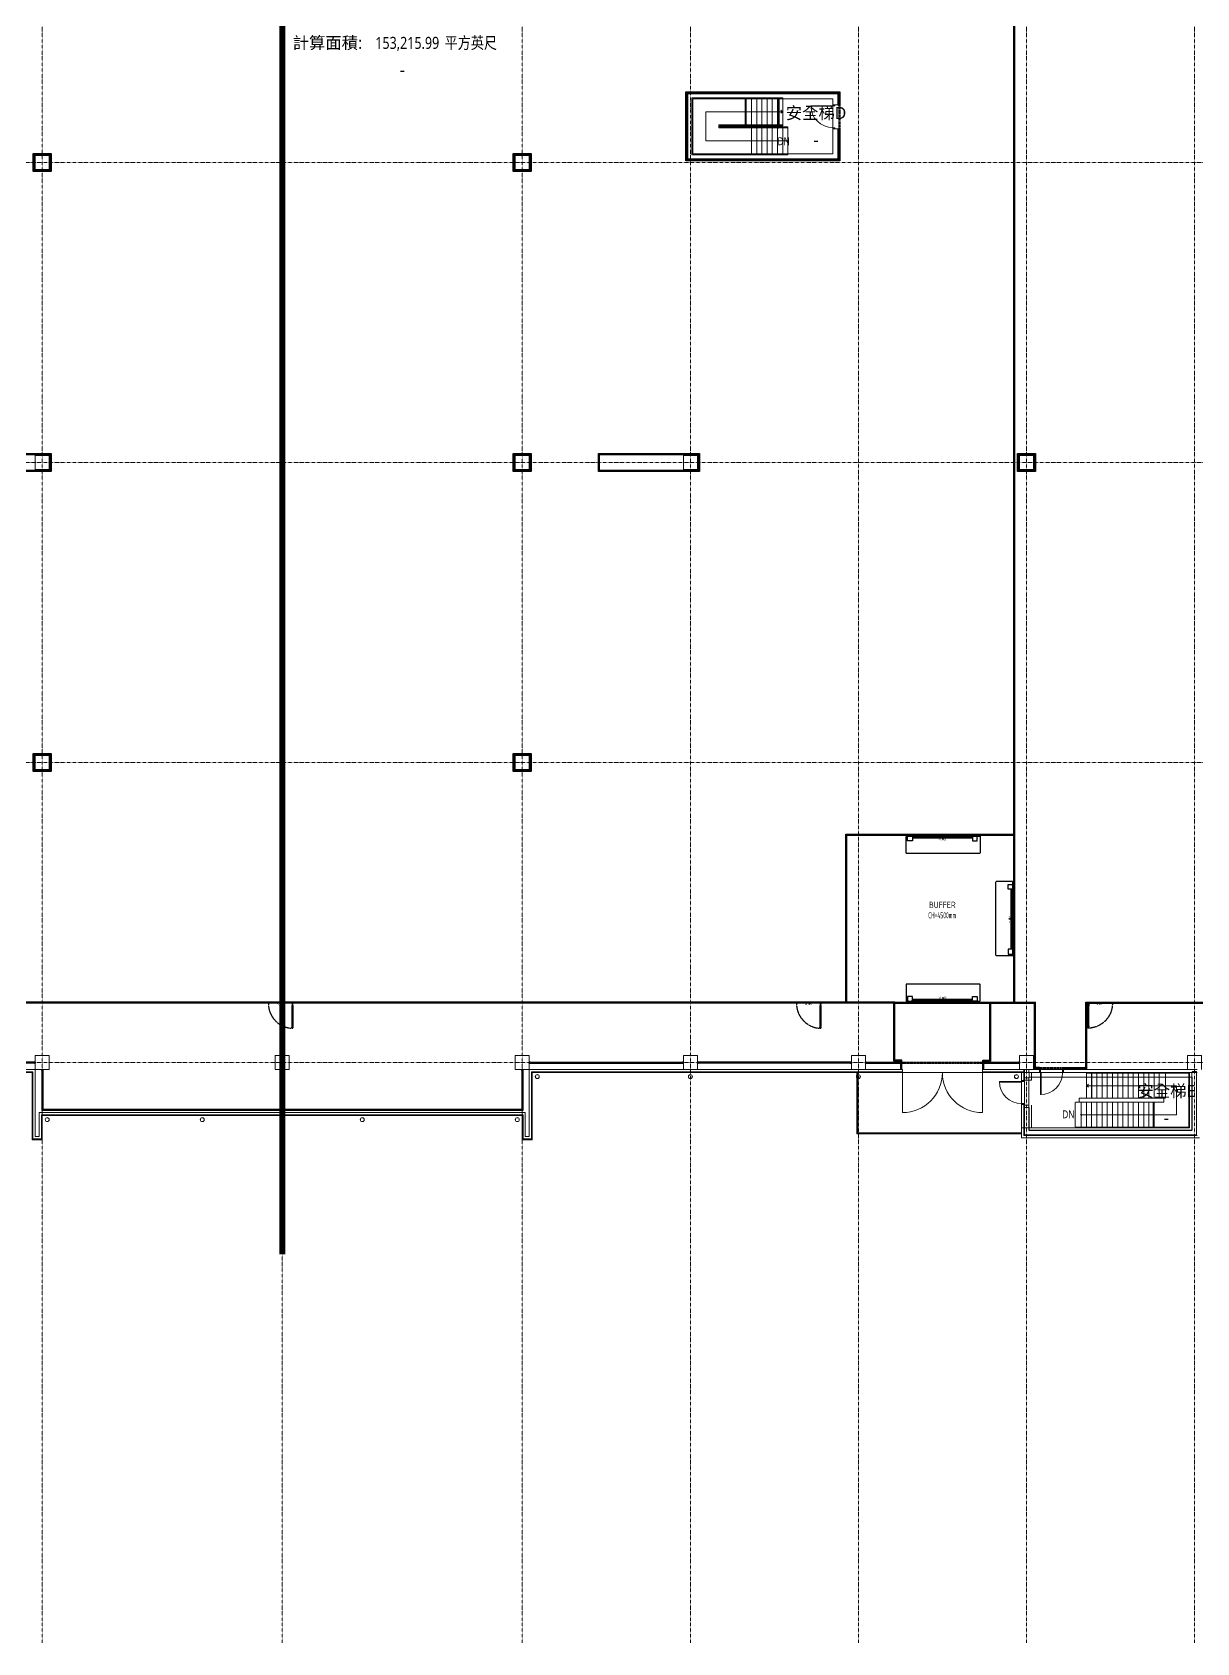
# Model space of a CAD drawing. Extents: x -32000 to 290600, y -95957 to 131250.
# Drawn here: x 126700 to 184915, y -29000 to 51509 of the extents above; entities that cross this region are included whole.
import ezdxf
from ezdxf.enums import TextEntityAlignment as Align

# ---------------------------------------------------------------- set-up
doc = ezdxf.new("R2010")
doc.units = 0
doc.header["$LTSCALE"] = 5
for name, pattern in [('DIVIDE', [1.25, 0.5, -0.25, 0, -0.25, 0, -0.25]), ('H12PL3$0$JJP_三點線', [0.9, 0.3, -0.15, 0, -0.15, 0, -0.15, 0, -0.15]), ('H12PL3$0$JJP_虛線(退縮線、投影線、地下室範圍、非屬本工程、圖面分區)', [0.45, 0.3, -0.15]), ('XFDP30$0$HIDDEN', [0.3, 0.2, -0.1]), ('XFDP30$0$HIDDEN2', [0.1875, 0.125, -0.0625]), ('XFDP30-200K$0$HIDDEN', [0.3, 0.2, -0.1]), ('XFDP30-200K$0$HIDDEN2', [0.1875, 0.125, -0.0625])]:
    doc.linetypes.add(name, pattern=pattern)
for name, color, linetype in [('area code', 5, 'Continuous'), ('H12PL3$0$A-OBJE-MEP', 252, 'Continuous'), ('H12PL3$0$A-RAIL', 252, 'Continuous'), ('H12PL3$0$A-STRS', 252, 'Continuous'), ('H12PL3$0$A-TEXT', 252, 'Continuous'), ('H12PL3$0$A-WALL-EX', 252, 'Continuous'), ('H12PL3$0$A-WALL-IN', 252, 'Continuous'), ('H12PL3$0$A-ZONE', 252, 'Continuous'), ('H12PL3$0$Door', 252, 'Continuous'), ('H12PL3$0$S-COL', 252, 'Continuous'), ('H12PL3$0$S-GRID', 252, 'Continuous'), ('H12PL3$0$S-SLAB-SHOW', 252, 'Continuous'), ('H12PL3$0$S-WALL', 252, 'Continuous'), ('XFDP30$0$A-CR-TT2', 9, 'Continuous'), ('XFDP30$0$A-CR-TXT', 9, 'Continuous'), ('XFDP30$0$A-Door (50K)', 9, 'Continuous'), ('XFDP30$0$A-Door-Col', 9, 'Continuous'), ('XFDP30$0$A-Partition-Col (50K)', 9, 'Continuous'), ('XFDP30$0$A-W-P1S (50K)', 9, 'Continuous'), ('XFDP30$0$A-W-P2D (50K)', 9, 'Continuous'), ('XFDP30$0$A-W-R1 (Rockwool) (50K)', 9, 'Continuous'), ('XFDP30-200K$0$A-Door (200K)', 15, 'Continuous'), ('XFDP30-200K$0$A-Partition-Col (200K)', 1, 'Continuous'), ('XFDP30-200K$0$A-W-P1S (200K)', 15, 'Continuous'), ('XFDP30-200K$0$A-W-R1 (Rockwool) (200K)', 2, 'Continuous')]:
    doc.layers.add(name, color=color, linetype=linetype)
doc.styles.add('H12PL3$0$Standard', font='', dxfattribs={"width": 0.8})
doc.styles.add('XFDP30$0$AA-TXT', font='isocp.shx', dxfattribs={"width": 0.8, "bigfont": 'china.shx'})
doc.styles.add('XFDP30-200K$0$AA-TXT', font='isocp.shx', dxfattribs={"width": 0.8, "bigfont": 'china.shx'})
doc.styles.get('H12PL3$0$Standard').set_extended_font_data('Microsoft JhengHei')

# ---------------------------------------------------------------- blocks, each defined once
blk = doc.blocks.new('XFDP30$0$TP1-50-Partition_Col-side')
blk.add_lwpolyline([(-2.5, -4), (-2.5, -3.9), (-2.6, -3.9), (-2.5, -3), (-2.5, -0.3), (-2.4, -0.2), (-0.7, -0.2), (-0.5, -0.2), (-0.1, -0.2), (0, -0.2), (0, -0.2), (0.5, -0.2), (0.6, -0.2), (2.4, -0.2), (2.5, -0.3), (2.5, -3), (2.6, -3.9), (2.5, -3.9), (2.5, -4), (2.7, -4), (2.7, 0), (-2.7, 0), (-2.7, -4)], close=True)
for points in [[(-1.6, -2.1), (-2.3, -2.1, 0.414213), (-2.4, -2.2), (-2.4, -3.6), (-2.5, -3.6), (-2.5, -2.2, -0.414213), (-2.3, -2), (-1.6, -2), (-1.6, -2.1)], [(1.6, -2.1), (2.3, -2.1, -0.414213), (2.4, -2.2), (2.4, -3.6), (2.5, -3.6), (2.5, -2.2, 0.414213), (2.3, -2), (1.6, -2), (1.6, -2.1)]]:
    blk.add_lwpolyline(points, format="xyb")
blk.add_lwpolyline([(2.2, -3.6), (-2.2, -3.6, -0.414214), (-2.3, -3.5), (-2.3, -2.6, -0.414214), (-2.2, -2.5), (-1.3, -2.5, 0.414214), (-1.1, -2.3), (-1.1, -2.2, 0.414214), (-1.3, -2.1), (-1.9, -2.1), (-1.9, -2.1), (-1.3, -2.1, -0.414214), (-1.2, -2.2), (-1.2, -2.3, -0.414214), (-1.3, -2.4), (-2.2, -2.4, 0.414214), (-2.4, -2.6), (-2.4, -3.5, 0.414214), (-2.2, -3.6), (2.2, -3.6, 0.414214), (2.4, -3.5), (2.4, -2.6, 0.414214), (2.2, -2.4), (1.3, -2.4, -0.414214), (1.2, -2.3), (1.2, -2.2, -0.414214), (1.3, -2.1), (1.9, -2.1), (1.9, -2.1), (1.3, -2.1, 0.414214), (1.1, -2.2), (1.1, -2.3, 0.414214), (1.3, -2.5), (2.2, -2.5, -0.414214), (2.3, -2.6), (2.3, -3.5, -0.414214)], format="xyb", close=True)
blk = doc.blocks.new('XFDP30$0$High-speed Turbo_300x000')
at = {"layer": 'XFDP30$0$A-Door-Col'}
h = blk.add_hatch(dxfattribs=at)
h.set_pattern_fill('ANSI33', color=256, scale=0.5, style=0)
h.set_pattern_definition([(45, (-7.8503, 41.1287), (-2.24506, 2.24506), []), (45, (-5.6053, 41.1287), (-2.24506, 2.24506), [1.5875, -0.79375])])
h.paths.add_polyline_path([(-24, 5), (-19, 5), (-19, 0), (-24, 0)])
h = blk.add_hatch(dxfattribs=at)
h.set_pattern_fill('ANSI33', color=256, scale=0.5, style=0)
h.set_pattern_definition([(45, (9.6497, 41.1277), (-2.24506, 2.24506), []), (45, (11.8947, 41.1277), (-2.24506, 2.24506), [1.5875, -0.79375])])
h.paths.add_polyline_path([(-6.5, 5), (-1.5, 5), (-1.5, 0), (-6.5, 0)])
h = blk.add_hatch(dxfattribs=at)
h.set_pattern_fill('ANSI33', color=256, scale=0.5, style=0)
h.set_pattern_definition([(135, (290.3503, 41.1277), (2.24506, 2.24506), []), (135, (288.1053, 41.1277), (2.24506, 2.24506), [1.5875, -0.79375])])
h.paths.add_polyline_path([(306.5, 5), (301.5, 5), (301.5, 0), (306.5, 0)])
h = blk.add_hatch(dxfattribs=at)
h.set_pattern_fill('ANSI33', color=256, scale=0.5, style=0)
h.set_pattern_definition([(135, (307.8503, 41.1287), (2.24506, 2.24506), []), (135, (305.6053, 41.1287), (2.24506, 2.24506), [1.5875, -0.79375])])
h.paths.add_polyline_path([(324, 5), (319, 5), (319, 0), (324, 0)])
at = {"color": 1, "linetype": 'XFDP30$0$HIDDEN2', "ltscale": 0.5}
for p, q in [((-38, 0), (-38, -86)), ((332, 0), (-38, 0)), ((332, -86), (332, 0)), ((332, -86), (-38, -86))]:
    blk.add_line(p, q, dxfattribs=at)
at = {"linetype": 'XFDP30$0$HIDDEN2', "ltscale": 0.5}
for p, q in [((300, -6.5), (0, -6.5)), ((300, -9.5), (0, -9.5))]:
    blk.add_line(p, q, dxfattribs=at)
at = {"linetype": 'Continuous'}
for points in [[(0, 0), (0, -23.5), (-24, -23.5), (-24, 0)], [(300, 0), (300, -23.5), (324, -23.5), (324, 0)]]:
    blk.add_lwpolyline(points, close=True, dxfattribs=at)
at = {"layer": 'XFDP30$0$A-Door-Col', "linetype": 'XFDP30$0$HIDDEN2', "ltscale": 0.5}
blk.add_lwpolyline([(-24, 5), (324, 5), (324, 0), (-24, 0)], close=True, dxfattribs=at)
at = {"layer": 'XFDP30$0$A-Door-Col'}
for points in [[(-24, 5), (-19, 5), (-19, 0), (-24, 0)], [(-6.5, 5), (-1.5, 5), (-1.5, 0), (-6.5, 0)], [(306.5, 5), (301.5, 5), (301.5, 0), (306.5, 0)], [(324, 5), (319, 5), (319, 0), (324, 0)]]:
    blk.add_lwpolyline(points, close=True, dxfattribs=at)
at = {"color": 9, "style": 'XFDP30$0$AA-TXT', "width": 0.45}
blk.add_attdef('300X000', text='', height=10, dxfattribs=at).set_placement((150, -16.5), align=Align.MIDDLE)
blk = doc.blocks.new('XFDP30$0$GAD2205')
blk.add_lwpolyline([(0, 1), (0, 1), (-18, 1, -0.414214), (-18, 2), (-18, 3, -0.414214), (-18, 3), (-14, 3, 0.414214), (-13, 4), (-13, 4, 0.414214), (-14, 4), (-18, 4, -0.414214), (-18, 5), (-18, 12, -0.414214), (-18, 12), (-18, 12, 0.414214), (-18, 12), (-18, 14, 0.72636), (-19, 14), (-19, 13, 0.158507), (-19, 13), (-19, 0, 0.414214), (-19, 0), (19, 0, 0.414214), (19, 0), (19, 13, 0.158507), (19, 13), (19, 14, 0.72636), (18, 14), (18, 12, 0.414214), (18, 12, -0.414214), (18, 12), (18, 5, -0.414214), (18, 4), (14, 4, 0.414214), (13, 4), (13, 4, 0.414214), (14, 3), (18, 3, -0.414214), (18, 3), (18, 2, -0.414214), (18, 1), (0, 1)], format="xyb", close=True)
blk = doc.blocks.new('XFDP30$0$Door-S130a')
for p, q in [((8.8, 120.4), (8.8, 125.3)), ((8.8, 125.3), (9.6, 125.3)), ((9.6, 120.4), (8.8, 120.4)), ((9.6, 125.3), (9.6, 120.4))]:
    blk.add_line(p, q)
blk.add_lwpolyline([(4.8, 120.4), (4.8, 125.3), (4, 125.3), (4, 120.4)], close=True)
at = {"ltscale": 5}
for points in [[(8.8, 117.8), (8.8, 127.9), (4.8, 127.9), (4.8, 117.8)], [(5, 117.5), (5, 14.8), (5, 14.8), (5, 117.5)], [(8.6, 14.8), (8.5, 14.8), (8.5, 117.5), (8.6, 117.5)], [(8.8, 4.3), (8.8, 14.4), (4.8, 14.4), (4.8, 4.3)]]:
    blk.add_lwpolyline(points, close=True, dxfattribs=at)
blk.add_lwpolyline([(4.8, 117.9), (4.8, 116.7, 0.158507), (4.9, 116.7), (4.9, 116.5, 0.72636), (5, 116.6), (5, 116.7, 0.414214), (5, 116.7, -0.414214), (4.9, 116.8), (4.9, 117.5, -0.414214), (5, 117.5), (5.4, 117.5, 0.414214), (5.4, 117.5), (5.4, 117.6, 0.414214), (5.4, 117.6), (5, 117.6, -0.414214), (4.9, 117.6), (4.9, 117.8, -0.414214), (5, 117.8), (6.8, 117.8), (6.8, 117.8), (6.8, 117.8), (8.6, 117.8, -0.414214), (8.6, 117.8), (8.6, 117.6, -0.414214), (8.6, 117.6), (8.2, 117.6, 0.414214), (8.1, 117.6), (8.1, 117.5, 0.414214), (8.2, 117.5), (8.6, 117.5, -0.414214), (8.6, 117.5), (8.6, 116.8, -0.414214), (8.6, 116.7), (8.6, 116.7, 0.414214), (8.6, 116.7), (8.6, 116.6, 0.72636), (8.6, 116.5), (8.7, 116.7, 0.158507), (8.7, 116.7), (8.7, 117.9, 0.414214), (8.7, 117.9), (4.9, 117.9, 0.414214)], format="xyb", close=True, dxfattribs=at)
at = {"ltscale": 500}
for points in [[(3.2, -0.6), (3.2, 3.9), (3, 3.9), (3, -0.6)], [(8.5, 4.8), (4, 4.8), (4, 4.6), (8.5, 4.6)]]:
    blk.add_lwpolyline(points, close=True, dxfattribs=at)
at = {"linetype": 'XFDP30$0$HIDDEN', "ltscale": 0.1}
blk.add_arc((3.4, 4.4), 123.6, 0, 86.75942, dxfattribs=at)
at = {"ltscale": 500, "extrusion": (0, 0, -1)}
blk.add_ellipse((3.4, 4.4), major_axis=(-0.495, 0.495), ratio=1, start_param=5.497787, end_param=11.780972, dxfattribs=at)
at = {"ltscale": 5, "xscale": 0.1000000000058208, "yscale": 0.1000000000058208, "zscale": 0.1000000000058208}
blk.add_blockref('XFDP30$0$GAD2205', (6.8, 14.3), dxfattribs=at)
at = {"color": 9, "style": 'XFDP30$0$AA-TXT', "width": 0.45}
blk.add_attdef('130X240', text='', height=10, dxfattribs=at).set_placement((65, 10), align=Align.MIDDLE_CENTER)
blk = doc.blocks.new('XFDP30')
at = {"layer": 'XFDP30$0$A-W-P1S (50K)'}
for p, q in [((169825, 3025, 0), (167375, 3025, 0)), ((167375, 3025, 0), (167375, 2975, 0)), ((169775, 2975, 0), (167375, 2975, 0)), ((169775, 72), (169775, 2975, 0)), ((169825, 122), (169825, 3025, 0)), ((174575, 3025, 0), (176850, 3025, 0)), ((174575, 122), (174575, 3025, 0)), ((174625, 2975, 0), (176800, 2975, 0)), ((174625, 72), (174625, 2975, 0)), ((176800, -350), (176800, 2975, 0)), ((176850, -350), (176850, 3025, 0)), ((179375, -350, 0), (179375, 3025, 0)), ((179375, 3025, 0), (216600, 3025, 0)), ((179425, -350, 0), (179425, 2975, 0)), ((179425, 2975, 0), (216600, 2975, 0)), ((170125, 72), (169775, 72)), ((170175, 122), (169825, 122)), ((170125, -350), (170125, 72)), ((170175, -350), (170175, 122)), ((174225, 122), (174575, 122)), ((174225, -350), (174225, 122)), ((174275, 72), (174625, 72)), ((174275, -350), (174275, 72)), ((177050, -250), (176850, -250)), ((177000, -300), (176850, -300)), ((177000, -350), (177000, -300)), ((177050, -350), (177050, -250)), ((178250, -350), (178250, -250)), ((178250, -250), (179375, -250)), ((178300, -350), (178300, -300)), ((178300, -300), (179375, -300))]:
    blk.add_line(p, q, dxfattribs=at)
at = {"layer": 'XFDP30$0$A-W-P1S (50K)', "linetype": 'XFDP30$0$HIDDEN2'}
for p, q in [((177050, -250), (178250, -250)), ((177050, -300), (178250, -300))]:
    blk.add_line(p, q, dxfattribs=at)
at = {"layer": 'XFDP30$0$A-W-P1S (50K)'}
for points in [[(175950, 30450), (176850, 30450), (176850, 29550), (175950, 29550)], [(176000, 30400), (176800, 30400), (176800, 29600), (176000, 29600)]]:
    blk.add_lwpolyline(points, close=True, dxfattribs=at)
at = {"layer": 'XFDP30$0$A-W-P2D (50K)'}
for p, q in [((175775, 3025, 0), (175775, 86190)), ((175825, 3025, 0), (175825, 86190)), ((167375, 3025, 0), (167375, 11425, 0)), ((167375, 11425, 0), (175775, 11425, 0)), ((167425, 3025, 0), (167425, 11375, 0)), ((167425, 11375, 0), (175775, 11375, 0)), ((169825, 3025, 0), (174575, 3025, 0)), ((169825, 2975, 0), (174575, 2975, 0))]:
    blk.add_line(p, q, dxfattribs=at)
at = {"layer": 'XFDP30$0$A-W-R1 (Rockwool) (50K)'}
for p, q in [((168350, 25, 0), (170125, 25, 0)), ((174275, 25, 0), (176050, 25, 0)), ((168350, -25, 0), (170125, -25, 0)), ((174275, -25, 0), (176050, -25, 0))]:
    blk.add_line(p, q, dxfattribs=at)
at = {"layer": 'XFDP30$0$A-W-R1 (Rockwool) (50K)', "linetype": 'XFDP30$0$HIDDEN2'}
for p, q in [((170125, 25, 0), (174275, 25, 0)), ((170125, -25, 0), (174275, -25, 0))]:
    blk.add_line(p, q, dxfattribs=at)
at = {"layer": 'XFDP30$0$A-Door (50K)'}
ref = blk.add_blockref('XFDP30$0$High-speed Turbo_300x000', (173700, 11325, 0), dxfattribs=dict(at, xscale=-10, yscale=10, zscale=10))
ref.add_attrib('300X000', 'FAU_300x300', dxfattribs={"layer": '0', "color": 9, "height": 100, "rotation": 180, "style": 'XFDP30$0$AA-TXT', "text_generation_flag": 6, "width": 0.45}).set_placement((172200, 11160, 0), align=Align.MIDDLE)
ref = blk.add_blockref('XFDP30$0$High-speed Turbo_300x000', (175725, 8670, 0), dxfattribs=dict(at, xscale=10, yscale=10, zscale=10, rotation=270))
ref.add_attrib('300X000', 'FAU_300x300', dxfattribs={"layer": '0', "color": 9, "height": 100, "rotation": 270, "style": 'XFDP30$0$AA-TXT', "text_generation_flag": 6, "width": 0.45}).set_placement((175560, 7170, 0), align=Align.MIDDLE)
ref = blk.add_blockref('XFDP30$0$High-speed Turbo_300x000', (173700, 3075, 0), dxfattribs=dict(at, xscale=10, yscale=10, zscale=10, rotation=180))
ref.add_attrib('300X000', 'FAU_300x300', dxfattribs={"layer": '0', "color": 9, "height": 100, "rotation": 180, "style": 'XFDP30$0$AA-TXT', "text_generation_flag": 6, "width": 0.45}).set_placement((172200, 3240, 0), align=Align.MIDDLE)
ref = blk.add_blockref('XFDP30$0$Door-S130a', (179425, 3000, 0), dxfattribs=dict(at, xscale=-10, yscale=10, zscale=10, rotation=180))
ref.add_attrib('130X240', 'MS_130x240', dxfattribs={"layer": '0', "color": 9, "height": 100, "style": 'XFDP30$0$AA-TXT', "width": 0.45}).set_placement((180075, 2925, 0), align=Align.MIDDLE_CENTER)
at = {"layer": 'XFDP30$0$A-Partition-Col (50K)', "yscale": 10, "zscale": 10}
for p, xscale, rotation in [((168350, 0), -10, 90), ((176050, 0, 0), 10, 270)]:
    blk.add_blockref('XFDP30$0$TP1-50-Partition_Col-side', p, dxfattribs=dict(at, xscale=xscale, rotation=rotation))
at = {"layer": 'XFDP30$0$A-CR-TT2', "style": 'XFDP30$0$AA-TXT', "width": 0.6}
blk.add_text('CH=4500mm', height=300, dxfattribs=at).set_placement((172193, 7365), align=Align.MIDDLE)
at = {"layer": 'XFDP30$0$A-CR-TXT', "style": 'XFDP30$0$AA-TXT', "width": 0.8}
blk.add_text('BUFFER', height=320, dxfattribs=at).set_placement((172193, 7885), align=Align.MIDDLE)
blk = doc.blocks.new('XFDP30-200K$0$TP1-50-Partition_Col-side')
blk.add_lwpolyline([(-2.5, -4), (-2.5, -3.9), (-2.6, -3.9), (-2.5, -3), (-2.5, -0.3), (-2.4, -0.2), (-0.7, -0.2), (-0.5, -0.2), (-0.1, -0.2), (0, -0.2), (0, -0.2), (0.5, -0.2), (0.6, -0.2), (2.4, -0.2), (2.5, -0.3), (2.5, -3), (2.6, -3.9), (2.5, -3.9), (2.5, -4), (2.7, -4), (2.7, 0), (-2.7, 0), (-2.7, -4)], close=True)
for points in [[(-1.6, -2.1), (-2.3, -2.1, 0.414213), (-2.4, -2.2), (-2.4, -3.6), (-2.5, -3.6), (-2.5, -2.2, -0.414213), (-2.3, -2), (-1.6, -2), (-1.6, -2.1)], [(1.6, -2.1), (2.3, -2.1, -0.414213), (2.4, -2.2), (2.4, -3.6), (2.5, -3.6), (2.5, -2.2, 0.414213), (2.3, -2), (1.6, -2), (1.6, -2.1)]]:
    blk.add_lwpolyline(points, format="xyb")
blk.add_lwpolyline([(2.2, -3.6), (-2.2, -3.6, -0.414214), (-2.3, -3.5), (-2.3, -2.6, -0.414214), (-2.2, -2.5), (-1.3, -2.5, 0.414214), (-1.1, -2.3), (-1.1, -2.2, 0.414214), (-1.3, -2.1), (-1.9, -2.1), (-1.9, -2.1), (-1.3, -2.1, -0.414214), (-1.2, -2.2), (-1.2, -2.3, -0.414214), (-1.3, -2.4), (-2.2, -2.4, 0.414214), (-2.4, -2.6), (-2.4, -3.5, 0.414214), (-2.2, -3.6), (2.2, -3.6, 0.414214), (2.4, -3.5), (2.4, -2.6, 0.414214), (2.2, -2.4), (1.3, -2.4, -0.414214), (1.2, -2.3), (1.2, -2.2, -0.414214), (1.3, -2.1), (1.9, -2.1), (1.9, -2.1), (1.3, -2.1, 0.414214), (1.1, -2.2), (1.1, -2.3, 0.414214), (1.3, -2.5), (2.2, -2.5, -0.414214), (2.3, -2.6), (2.3, -3.5, -0.414214)], format="xyb", close=True)
blk = doc.blocks.new('XFDP30-200K$0$GAD2205')
blk.add_lwpolyline([(0, 1), (0, 1), (-18, 1, -0.414214), (-18, 2), (-18, 3, -0.414214), (-18, 3), (-14, 3, 0.414214), (-13, 4), (-13, 4, 0.414214), (-14, 4), (-18, 4, -0.414214), (-18, 5), (-18, 12, -0.414214), (-18, 12), (-18, 12, 0.414214), (-18, 12), (-18, 14, 0.72636), (-19, 14), (-19, 13, 0.158507), (-19, 13), (-19, 0, 0.414214), (-19, 0), (19, 0, 0.414214), (19, 0), (19, 13, 0.158507), (19, 13), (19, 14, 0.72636), (18, 14), (18, 12, 0.414214), (18, 12, -0.414214), (18, 12), (18, 5, -0.414214), (18, 4), (14, 4, 0.414214), (13, 4), (13, 4, 0.414214), (14, 3), (18, 3, -0.414214), (18, 3), (18, 2, -0.414214), (18, 1), (0, 1)], format="xyb", close=True)
blk = doc.blocks.new('XFDP30-200K$0$Door-S130a')
for p, q in [((8.8, 120.4), (8.8, 125.3)), ((8.8, 125.3), (9.6, 125.3)), ((9.6, 120.4), (8.8, 120.4)), ((9.6, 125.3), (9.6, 120.4))]:
    blk.add_line(p, q)
blk.add_lwpolyline([(4.8, 120.4), (4.8, 125.3), (4, 125.3), (4, 120.4)], close=True)
at = {"ltscale": 5}
for points in [[(8.8, 117.8), (8.8, 127.9), (4.8, 127.9), (4.8, 117.8)], [(5, 117.5), (5, 14.8), (5, 14.8), (5, 117.5)], [(8.6, 14.8), (8.5, 14.8), (8.5, 117.5), (8.6, 117.5)], [(8.8, 4.3), (8.8, 14.4), (4.8, 14.4), (4.8, 4.3)]]:
    blk.add_lwpolyline(points, close=True, dxfattribs=at)
blk.add_lwpolyline([(4.8, 117.9), (4.8, 116.7, 0.158507), (4.9, 116.7), (4.9, 116.5, 0.72636), (5, 116.6), (5, 116.7, 0.414214), (5, 116.7, -0.414214), (4.9, 116.8), (4.9, 117.5, -0.414214), (5, 117.5), (5.4, 117.5, 0.414214), (5.4, 117.5), (5.4, 117.6, 0.414214), (5.4, 117.6), (5, 117.6, -0.414214), (4.9, 117.6), (4.9, 117.8, -0.414214), (5, 117.8), (6.8, 117.8), (6.8, 117.8), (6.8, 117.8), (8.6, 117.8, -0.414214), (8.6, 117.8), (8.6, 117.6, -0.414214), (8.6, 117.6), (8.2, 117.6, 0.414214), (8.1, 117.6), (8.1, 117.5, 0.414214), (8.2, 117.5), (8.6, 117.5, -0.414214), (8.6, 117.5), (8.6, 116.8, -0.414214), (8.6, 116.7), (8.6, 116.7, 0.414214), (8.6, 116.7), (8.6, 116.6, 0.72636), (8.6, 116.5), (8.7, 116.7, 0.158507), (8.7, 116.7), (8.7, 117.9, 0.414214), (8.7, 117.9), (4.9, 117.9, 0.414214)], format="xyb", close=True, dxfattribs=at)
at = {"ltscale": 500}
for points in [[(3.2, -0.6), (3.2, 3.9), (3, 3.9), (3, -0.6)], [(8.5, 4.8), (4, 4.8), (4, 4.6), (8.5, 4.6)]]:
    blk.add_lwpolyline(points, close=True, dxfattribs=at)
at = {"linetype": 'XFDP30-200K$0$HIDDEN', "ltscale": 0.1}
blk.add_arc((3.4, 4.4), 123.6, 0, 86.75942, dxfattribs=at)
at = {"ltscale": 500, "extrusion": (0, 0, -1)}
blk.add_ellipse((3.4, 4.4), major_axis=(-0.495, 0.495), ratio=1, start_param=5.497787, end_param=11.780972, dxfattribs=at)
at = {"ltscale": 5, "xscale": 0.1000000000058208, "yscale": 0.1000000000058208, "zscale": 0.1000000000058208}
blk.add_blockref('XFDP30-200K$0$GAD2205', (6.8, 14.3), dxfattribs=at)
at = {"color": 9, "style": 'XFDP30-200K$0$AA-TXT', "width": 0.45}
blk.add_attdef('130X240', text='', height=10, dxfattribs=at).set_placement((65, 10), align=Align.MIDDLE_CENTER)
blk = doc.blocks.new('XFDP30-200K')
at = {"layer": 'XFDP30-200K$0$A-W-P1S (200K)'}
for p, q in [((166975, 47885), (167074, 47885)), ((166975, 46685), (167074, 46685)), ((167375, 2975, 0), (18575, 2975)), ((167375, 3025, 0), (18625, 3025))]:
    blk.add_line(p, q, dxfattribs=at)
at = {"layer": 'XFDP30-200K$0$A-W-P1S (200K)', "linetype": 'XFDP30-200K$0$HIDDEN2'}
for p, q in [((167024, 47885), (167024, 46685)), ((167074, 47885), (167074, 46685))]:
    blk.add_line(p, q, dxfattribs=at)
at = {"layer": 'XFDP30-200K$0$A-W-P1S (200K)'}
for points in [[(167075, 46685), (167075, 45075), (159375, 45075), (159375, 48535), (167075, 48535), (167075, 47885)], [(167025, 46685), (167025, 45125), (159425, 45125), (159425, 48485), (167025, 48485), (167025, 47885)]]:
    blk.add_lwpolyline(points, dxfattribs=at)
for points in [[(126750, 45450), (127650, 45450), (127650, 44550), (126750, 44550)], [(126800, 45400), (127600, 45400), (127600, 44600), (126800, 44600)], [(150750, 45450), (151650, 45450), (151650, 44550), (150750, 44550)], [(150800, 45400), (151600, 45400), (151600, 44600), (150800, 44600)], [(122606, 30450), (127650, 30450), (127650, 29550), (122606, 29550)], [(122656, 30400), (127600, 30400), (127600, 29600), (122656, 29600)], [(150750, 30450), (151650, 30450), (151650, 29550), (150750, 29550)], [(150800, 30400), (151600, 30400), (151600, 29600), (150800, 29600)], [(155006, 30450), (160050, 30450), (160050, 29550), (155006, 29550)], [(155056, 30400), (160000, 30400), (160000, 29600), (155056, 29600)], [(126750, 15450), (127650, 15450), (127650, 14550), (126750, 14550)], [(126800, 15400), (127600, 15400), (127600, 14600), (126800, 14600)], [(150750, 15450), (151650, 15450), (151650, 14550), (150750, 14550)], [(150800, 15400), (151600, 15400), (151600, 14600), (150800, 14600)]]:
    blk.add_lwpolyline(points, close=True, dxfattribs=at)
at = {"layer": 'XFDP30-200K$0$A-W-R1 (Rockwool) (200K)'}
for p, q in [((126850, 25, 0), (119150, 25, 0)), ((151550, 25, 0), (159250, 25, 0)), ((167650, 25, 0), (159950, 25, 0)), ((126850, -25, 0), (119150, -25, 0)), ((127175, -350, 0), (127175, -2400, 0)), ((127225, -350, 0), (127225, -2350, 0)), ((151175, -350, 0), (151175, -2350, 0)), ((151225, -350, 0), (151225, -2400, 0)), ((151550, -25, 0), (159250, -25, 0)), ((167650, -25, 0), (159950, -25, 0)), ((151225, -2400, 0), (127175, -2400, 0)), ((151175, -2350, 0), (127225, -2350, 0))]:
    blk.add_line(p, q, dxfattribs=at)
at = {"layer": 'XFDP30-200K$0$A-Door (200K)'}
ref = blk.add_blockref('XFDP30-200K$0$Door-S130a', (139775, 3000), dxfattribs=dict(at, xscale=10, yscale=10, zscale=10, rotation=180))
ref.add_attrib('130X240', 'MS_130x240', dxfattribs={"layer": '0', "color": 9, "height": 100, "style": 'XFDP30-200K$0$AA-TXT', "width": 0.45}).set_placement((139125, 2925), align=Align.MIDDLE_CENTER)
ref = blk.add_blockref('XFDP30-200K$0$Door-S130a', (166175, 3000, 0), dxfattribs=dict(at, xscale=10, yscale=10, zscale=10, rotation=180))
ref.add_attrib('130X240', 'MS_130x240', dxfattribs={"layer": '0', "color": 9, "height": 100, "style": 'XFDP30-200K$0$AA-TXT', "width": 0.45}).set_placement((165525, 2925, 0), align=Align.MIDDLE_CENTER)
at = {"layer": 'XFDP30-200K$0$A-Partition-Col (200K)', "yscale": 10, "zscale": 10}
for p, xscale, rotation in [((126850, 0), 10, 270), ((151550, 0), -10, 90), ((159250, 0, 0), 10, 270), ((159950, 0, 0), -10, 90), ((167650, 0), 10, 270)]:
    blk.add_blockref('XFDP30-200K$0$TP1-50-Partition_Col-side', p, dxfattribs=dict(at, xscale=xscale, rotation=rotation))
for p, xscale in [((127200, -350), -10), ((151200, -350), 10)]:
    blk.add_blockref('XFDP30-200K$0$TP1-50-Partition_Col-side', p, dxfattribs=dict(at, xscale=xscale))
blk = doc.blocks.new('H12PL3')
at = {"layer": 'H12PL3$0$A-OBJE-MEP', "lineweight": 0, "flags": 128}
for points in [[(152045, -700, 1), (151855, -700, 1)], [(159695, -700, 1), (159505, -700, 1)], [(168095, -700, 1), (167905, -700, 1)], [(175995, -700, 1), (175805, -700, 1)], [(127545, -2850, 1), (127355, -2850, 1)], [(135295, -2850, 1), (135105, -2850, 1)], [(143295, -2850, 1), (143105, -2850, 1)], [(151045, -2850, 1), (150855, -2850, 1)]]:
    blk.add_lwpolyline(points, format="xyb", close=True, dxfattribs=at)
at = {"layer": 'H12PL3$0$A-OBJE-MEP', "lineweight": 0}
for centre in [(151950, -700), (159600, -700), (168000, -700), (175900, -700), (127450, -2850), (135200, -2850), (143200, -2850), (150950, -2850)]:
    blk.add_circle(centre, 100, dxfattribs=at)
at = {"layer": 'H12PL3$0$A-RAIL', "lineweight": 0}
for p, q in [((167975, -500), (167925, -500)), ((167925, -500), (167925, -3563)), ((167967.5, -510), (167932.5, -510)), ((167932.5, -510), (167932.5, -3555.5)), ((167967.5, -510), (167932.5, -510)), ((167932.5, -510), (167932.5, -3555.5)), ((167967.5, -3520.5), (167967.5, -510)), ((167967.5, -3520.5), (167967.5, -510)), ((167975, -3513), (167975, -500)), ((167925, -3563), (176150, -3563)), ((167932.5, -3555.5), (176140, -3555.5)), ((167932.5, -3555.5), (176140, -3555.5)), ((176140, -3520.5), (167967.5, -3520.5)), ((176140, -3520.5), (167967.5, -3520.5)), ((176150, -3513), (167975, -3513)), ((176140, -3555.5), (176140, -3520.5)), ((176140, -3555.5), (176140, -3520.5)), ((176150, -3563), (176150, -3513))]:
    blk.add_line(p, q, dxfattribs=at)
at = {"layer": 'H12PL3$0$A-RAIL', "lineweight": 0, "flags": 128}
for points in [[(167962.5, -2019, 1), (167937.5, -2019, 1)], [(168650, -3525.5, 1), (168650, -3550.5, 1)], [(170350, -3525.5, 1), (170350, -3550.5, 1)], [(172050, -3525.5, 1), (172050, -3550.5, 1)], [(173750, -3525.5, 1), (173750, -3550.5, 1)], [(175450, -3525.5, 1), (175450, -3550.5, 1)]]:
    blk.add_lwpolyline(points, format="xyb", close=True, dxfattribs=at)
at = {"layer": 'H12PL3$0$A-STRS', "lineweight": 0}
for p, q in [((162395, 48235), (159675, 48235)), ((159675, 48235), (159675, 45375)), ((159725, 45425), (159725, 48185)), ((159725, 48185), (162395, 48185)), ((159725, 48185), (159725, 45425)), ((162331.84, 48185), (159725, 48185)), ((159725, 48185), (159725, 45425)), ((162395, 48185), (159725, 48185)), ((162395, 47535), (160375, 47535)), ((160375, 47535), (160375, 46075)), ((162395, 48185), (162331.84, 48185)), ((164215, 48235), (162395, 48235)), ((162395, 48235), (162395, 48185)), ((162395, 48185), (162395, 48235)), ((162395, 48185), (164215, 48185)), ((164215, 48185), (162395, 48185)), ((162395, 46885), (162395, 48185)), ((162395, 46885), (162395, 48185)), ((162395, 46885), (162395, 48185)), ((162655, 48185), (162395, 48185)), ((162395, 48185), (162395, 46885)), ((162395, 46885), (162395, 48185)), ((163955, 47535), (162395, 47535)), ((162655, 46885), (162655, 48185)), ((162915, 48185), (162655, 48185)), ((162655, 48185), (162655, 46885)), ((162655, 46885), (162655, 48185)), ((162915, 46885), (162915, 48185)), ((163175, 48185), (162915, 48185)), ((162915, 48185), (162915, 46885)), ((162915, 46885), (162915, 48185)), ((163175, 46885), (163175, 48185)), ((163435, 48185), (163175, 48185)), ((163175, 48185), (163175, 46885)), ((163175, 46885), (163175, 48185)), ((163435, 46885), (163435, 48185)), ((163695, 48185), (163435, 48185)), ((163435, 48185), (163435, 46885)), ((163435, 46885), (163435, 48185)), ((163695, 46885), (163695, 48185)), ((163955, 48185), (163695, 48185)), ((163695, 48185), (163695, 46885)), ((163695, 46885), (163695, 48185)), ((163955, 46885), (163955, 48185)), ((164215, 48185), (163955, 48185)), ((163955, 48185), (163955, 46885)), ((163955, 46885), (163955, 48185)), ((164215, 47535), (163955, 47535)), ((164215, 47535), (164115, 47610)), ((164115, 47460), (164215, 47535)), ((164215, 48185), (164215, 48235)), ((164215, 46885), (164215, 48185)), ((164215, 46885), (164215, 48185)), ((162395, 46885), (161025, 46885)), ((161025, 46885), (161025, 46725)), ((161025, 46725), (161025, 46885)), ((161025, 46885), (162331.84, 46885)), ((161025, 46725), (161025, 46885)), ((161025, 46885), (162395, 46885)), ((161025, 46725), (162655, 46725)), ((162655, 46725), (161025, 46725)), ((162655, 46725), (161025, 46725)), ((161075, 46775), (161075, 46835)), ((161075, 46835), (162395, 46835)), ((162655, 46775), (161075, 46775)), ((162331.84, 46885), (162395, 46885)), ((164215, 46885), (162395, 46885)), ((162395, 46885), (162395, 46835)), ((162395, 46835), (162395, 46885)), ((162395, 46885), (164215, 46885)), ((162395, 46885), (162655, 46885)), ((162395, 46835), (164215, 46835)), ((162655, 46885), (162915, 46885)), ((162655, 46725), (162655, 46775)), ((164475, 46775), (162655, 46775)), ((162655, 46775), (162655, 46725)), ((162655, 46725), (164475, 46725)), ((164475, 46725), (162655, 46725)), ((162655, 46725), (162655, 45425)), ((162655, 46725), (162655, 45425)), ((162655, 45425), (162655, 46725)), ((162915, 46725), (162655, 46725)), ((162655, 46725), (162655, 45425)), ((162915, 46885), (163175, 46885)), ((162915, 46725), (162915, 45425)), ((162915, 45425), (162915, 46725)), ((162915, 46725), (162915, 45425)), ((163175, 46725), (162915, 46725)), ((163175, 46885), (163435, 46885)), ((163175, 46725), (163175, 45425)), ((163175, 45425), (163175, 46725)), ((163175, 46725), (163175, 45425)), ((163435, 46725), (163175, 46725)), ((163435, 46885), (163695, 46885)), ((163435, 46725), (163435, 45425)), ((163435, 45425), (163435, 46725)), ((163435, 46725), (163435, 45425)), ((163695, 46725), (163435, 46725)), ((163695, 46885), (163955, 46885)), ((163695, 46725), (163695, 45425)), ((163695, 45425), (163695, 46725)), ((163695, 46725), (163695, 45425)), ((163955, 46725), (163695, 46725)), ((163955, 46885), (164215, 46885)), ((163955, 46725), (163955, 45425)), ((163955, 45425), (163955, 46725)), ((163955, 46725), (163955, 45425)), ((164215, 46725), (163955, 46725)), ((164215, 46835), (164215, 46885)), ((164215, 46725), (164215, 45425)), ((164215, 45425), (164215, 46725)), ((164215, 46725), (164215, 45425)), ((164475, 46725), (164215, 46725)), ((164475, 46725), (164475, 46775)), ((164475, 45425), (164475, 46725)), ((164475, 45425), (164475, 46725)), ((160375, 46075), (162655, 46075)), ((162655, 46075), (164215, 46075)), ((164215, 46075), (164475, 46075)), ((159675, 45375), (162655, 45375)), ((162655, 45425), (159725, 45425)), ((159725, 45425), (162655, 45425)), ((159725, 45425), (162655, 45425)), ((162655, 45375), (162655, 45425)), ((164475, 45425), (162655, 45425)), ((162655, 45425), (162655, 45375)), ((162655, 45425), (164475, 45425)), ((162655, 45425), (162915, 45425)), ((162655, 45375), (164475, 45375)), ((162915, 45425), (163175, 45425)), ((163175, 45425), (163435, 45425)), ((163435, 45425), (163695, 45425)), ((163695, 45425), (163955, 45425)), ((163955, 45425), (164215, 45425)), ((164215, 45425), (164475, 45425)), ((164475, 45375), (164475, 45425)), ((179400, -530), (179400, -1780)), ((183040, -530), (179400, -530)), ((179400, -530), (179400, -1780)), ((179660, -530), (179400, -530)), ((179660, -530), (179660, -1780)), ((179660, -1780), (179660, -530)), ((179660, -530), (179660, -1780)), ((179920, -530), (179660, -530)), ((179920, -530), (179920, -1780)), ((179920, -1780), (179920, -530)), ((179920, -530), (179920, -1780)), ((180180, -530), (179920, -530)), ((180180, -530), (180180, -1780)), ((180180, -1780), (180180, -530)), ((180180, -530), (180180, -1780)), ((180440, -530), (180180, -530)), ((180440, -530), (180440, -1780)), ((180440, -1780), (180440, -530)), ((180440, -530), (180440, -1780)), ((180700, -530), (180440, -530)), ((180700, -530), (180700, -1780)), ((180700, -1780), (180700, -530)), ((180700, -530), (180700, -1780)), ((180960, -530), (180700, -530)), ((180960, -530), (180960, -1780)), ((180960, -1780), (180960, -530)), ((180960, -530), (180960, -1780)), ((181220, -530), (180960, -530)), ((181220, -530), (181220, -1780)), ((181220, -1780), (181220, -530)), ((181220, -530), (181220, -1780)), ((181480, -530), (181220, -530)), ((181480, -530), (181480, -1780)), ((181480, -1780), (181480, -530)), ((181480, -530), (181480, -1780)), ((181740, -530), (181480, -530)), ((181740, -530), (181740, -1780)), ((181740, -1780), (181740, -530)), ((181740, -530), (181740, -1780)), ((182000, -530), (181740, -530)), ((182000, -530), (182000, -1780)), ((182000, -1780), (182000, -530)), ((182000, -530), (182000, -1780)), ((182260, -530), (182000, -530)), ((182260, -530), (182260, -1780)), ((182260, -1780), (182260, -530)), ((182260, -530), (182260, -1780)), ((182520, -530), (182260, -530)), ((182520, -530), (182520, -1780)), ((182520, -1780), (182520, -530)), ((182520, -530), (182520, -1780)), ((182780, -530), (182520, -530)), ((182780, -530), (182780, -1780)), ((182780, -1780), (182780, -530)), ((182780, -530), (182780, -1780)), ((183040, -530), (182780, -530)), ((183346.68, -530), (183040, -530)), ((183040, -530), (183040, -1780)), ((183040, -530), (183040, -1780)), ((183040, -530), (183040, -1780)), ((183040, -1780), (183040, -530)), ((184520, -530), (183040, -530)), ((183040, -530), (183040, -1780)), ((184520, -530), (183346.68, -530)), ((184520, -3230), (184520, -530)), ((184520, -3230), (184520, -530)), ((179500, -1080), (179400, -1155)), ((179400, -1155), (179660, -1155)), ((179400, -1155), (179500, -1230)), ((179660, -1155), (183040, -1155)), ((183040, -1155), (183895, -1155)), ((183895, -1155), (183895, -2605)), ((182780, -1980), (179140, -1980)), ((179140, -3230), (179140, -1980)), ((179400, -1980), (179140, -1980)), ((179140, -1980), (179140, -3230)), ((179400, -1780), (183040, -1780)), ((179400, -1780), (179660, -1780)), ((179400, -3230), (179400, -1980)), ((179660, -1980), (179400, -1980)), ((179400, -1980), (179400, -3230)), ((179400, -3230), (179400, -1980)), ((179660, -1780), (179920, -1780)), ((179660, -3230), (179660, -1980)), ((179920, -1980), (179660, -1980)), ((179660, -1980), (179660, -3230)), ((179660, -3230), (179660, -1980)), ((179920, -1780), (180180, -1780)), ((179920, -3230), (179920, -1980)), ((180180, -1980), (179920, -1980)), ((179920, -1980), (179920, -3230)), ((179920, -3230), (179920, -1980)), ((180180, -1780), (180440, -1780)), ((180180, -3230), (180180, -1980)), ((180440, -1980), (180180, -1980)), ((180180, -1980), (180180, -3230)), ((180180, -3230), (180180, -1980)), ((180440, -1780), (180700, -1780)), ((180440, -3230), (180440, -1980)), ((180700, -1980), (180440, -1980)), ((180440, -1980), (180440, -3230)), ((180440, -3230), (180440, -1980)), ((180700, -1780), (180960, -1780)), ((180700, -3230), (180700, -1980)), ((180960, -1980), (180700, -1980)), ((180700, -1980), (180700, -3230)), ((180700, -3230), (180700, -1980)), ((180960, -1780), (181220, -1780)), ((180960, -3230), (180960, -1980)), ((181220, -1980), (180960, -1980)), ((180960, -1980), (180960, -3230)), ((180960, -3230), (180960, -1980)), ((181220, -1780), (181480, -1780)), ((181220, -3230), (181220, -1980)), ((181480, -1980), (181220, -1980)), ((181220, -1980), (181220, -3230)), ((181220, -3230), (181220, -1980)), ((181480, -1780), (181740, -1780)), ((181480, -3230), (181480, -1980)), ((181740, -1980), (181480, -1980)), ((181480, -1980), (181480, -3230)), ((181480, -3230), (181480, -1980)), ((181740, -1780), (182000, -1780)), ((181740, -3230), (181740, -1980)), ((182000, -1980), (181740, -1980)), ((181740, -1980), (181740, -3230)), ((181740, -3230), (181740, -1980)), ((182000, -1780), (182260, -1780)), ((182000, -3230), (182000, -1980)), ((182260, -1980), (182000, -1980)), ((182000, -1980), (182000, -3230)), ((182000, -3230), (182000, -1980)), ((182260, -1780), (182520, -1780)), ((182260, -3230), (182260, -1980)), ((182520, -1980), (182260, -1980)), ((182260, -1980), (182260, -3230)), ((182260, -3230), (182260, -1980)), ((182520, -1780), (182780, -1780)), ((182520, -3230), (182520, -1980)), ((182780, -1980), (182520, -1980)), ((182520, -1980), (182520, -3230)), ((182520, -3230), (182520, -1980)), ((182780, -1780), (183040, -1780)), ((183270, -1980), (182780, -1980)), ((182780, -3230), (182780, -1980)), ((182780, -3230), (182780, -1980)), ((183270, -1980), (182780, -1980)), ((182780, -1980), (182780, -3230)), ((182780, -3230), (182780, -1980)), ((183040, -1780), (183270, -1780)), ((183040, -1780), (183270, -1780)), ((183270, -1780), (183270, -1980)), ((183270, -1780), (183270, -1980)), ((179400, -2605), (179140, -2605)), ((182780, -2605), (179400, -2605)), ((183895, -2605), (182780, -2605)), ((179140, -3230), (182780, -3230)), ((179140, -3230), (179400, -3230)), ((179400, -3230), (179660, -3230)), ((179660, -3230), (179920, -3230)), ((179920, -3230), (180180, -3230)), ((180180, -3230), (180440, -3230)), ((180440, -3230), (180700, -3230)), ((180700, -3230), (180960, -3230)), ((180960, -3230), (181220, -3230)), ((181220, -3230), (181480, -3230)), ((181480, -3230), (181740, -3230)), ((181740, -3230), (182000, -3230)), ((182000, -3230), (182260, -3230)), ((182260, -3230), (182520, -3230)), ((182520, -3230), (182780, -3230)), ((182780, -3230), (184520, -3230)), ((182780, -3230), (184520, -3230))]:
    blk.add_line(p, q, dxfattribs=at)
at = {"layer": 'H12PL3$0$A-STRS', "linetype": 'H12PL3$0$JJP_虛線(退縮線、投影線、地下室範圍、非屬本工程、圖面分區)', "lineweight": 0}
for p, q in [((162331.84, 48185), (162331.84, 46885)), ((164033.66, 48185), (164033.66, 46885)), ((162655, 46725), (162655, 45425)), ((179664.35, -1780), (179664.35, -530)), ((183346.68, -1780), (183346.68, -530)), ((179140, -1980), (178833.32, -1980)), ((178833.32, -1980), (178833.32, -3230)), ((182733.32, -3230), (182733.32, -1980)), ((183270, -1780), (183346.68, -1780)), ((178833.32, -3230), (179140, -3230))]:
    blk.add_line(p, q, dxfattribs=at)
at = {"layer": 'H12PL3$0$A-STRS', "lineweight": 0, "flags": 128}
for points in [[(164475, 46100, 1), (164475, 46050, 1)], [(179140, -2630, 1), (179140, -2580, 1)]]:
    blk.add_lwpolyline(points, format="xyb", close=True, dxfattribs=at)
at = {"layer": 'H12PL3$0$A-WALL-EX', "lineweight": 0}
for p, q in [((126700, -465), (83000, -465)), ((126735, -465), (126700, -465)), ((126735, -465), (126700, -465)), ((126735, -500), (126735, -465)), ((126735, -3815), (126735, -500)), ((151700, -465), (151665, -465)), ((151700, -465), (151665, -465)), ((151665, -465), (151665, -500)), ((151665, -500), (151665, -3815)), ((170200, -465), (151700, -465)), ((170200, -385), (170200, -350)), ((170200, -465), (170200, -385)), ((170200, -500), (170200, -465)), ((174200, -385), (174200, -350)), ((174200, -465), (174200, -385)), ((176150, -465), (174200, -465)), ((174200, -500), (174200, -465)), ((176270, -350), (176150, -350)), ((176270, -350), (176150, -350)), ((176150, -465), (176270, -465)), ((176150, -465), (176270, -465)), ((176270, -465), (176270, -350)), ((176150, -900), (176270, -900)), ((176150, -2100), (176270, -2100)), ((127165, -2615), (127165, -2650)), ((127165, -2615), (127165, -2650)), ((127200, -2615), (127165, -2615)), ((127165, -2650), (127165, -3815)), ((151200, -2615), (127200, -2615)), ((151235, -2615), (151200, -2615)), ((151235, -2650), (151235, -2615)), ((151235, -2650), (151235, -2615)), ((151235, -3815), (151235, -2650)), ((126735, -3815), (126850, -3815)), ((126735, -3815), (126850, -3815)), ((127050, -3815), (126850, -3815)), ((127050, -3815), (127165, -3815)), ((127050, -3815), (127165, -3815)), ((151235, -3815), (151350, -3815)), ((151235, -3815), (151350, -3815)), ((151550, -3815), (151350, -3815)), ((151550, -3815), (151665, -3815)), ((151550, -3815), (151665, -3815))]:
    blk.add_line(p, q, dxfattribs=at)
at = {"layer": 'H12PL3$0$A-WALL-EX', "lineweight": 0, "flags": 128}
for points in [[(126735, -350), (83000, -350)], [(83000, -500), (126700, -500)], [(126700, -500), (126700, -3850)], [(126850, -350), (126735, -350)], [(126850, -3700), (126850, -350)], [(151550, -350), (151665, -350)], [(151550, -350), (151550, -3700)], [(170200, -350), (151665, -350)], [(151700, -500), (170160, -500)], [(151700, -500), (170160, -500)], [(151700, -500), (170160, -500)], [(151700, -500), (170160, -500)], [(151700, -500), (176150, -500)], [(151700, -500), (170200, -500)], [(151700, -3850), (151700, -500)], [(176150, -350), (174200, -350)], [(174200, -500), (176150, -500)], [(174240, -500), (176150, -500)], [(174240, -500), (176150, -500)], [(174240, -500), (176150, -500)], [(174240, -500), (176150, -500)], [(176150, -350), (176270, -350)], [(176150, -500), (176150, -465)], [(176150, -465), (176150, -900)], [(176270, -900), (176270, -350)], [(176150, -2100), (176150, -3640)], [(176270, -3640), (176270, -2100)], [(127050, -2500), (127050, -2615)], [(151350, -2500), (127050, -2500)], [(127050, -2615), (127050, -3700)], [(151200, -2650), (127200, -2650)], [(151200, -2650), (127200, -2650)], [(151200, -2650), (127200, -2650)], [(151200, -2650), (127200, -2650)], [(151200, -2650), (127200, -2650)], [(127200, -3850), (127200, -2650)], [(127200, -2650), (151200, -2650)], [(151200, -2650), (151200, -3850)], [(151350, -2500), (151350, -2615)], [(151350, -3700), (151350, -2615)], [(126700, -3850), (126735, -3850)], [(126735, -3850), (127165, -3850)], [(127050, -3700), (126850, -3700)], [(127200, -3850), (127165, -3850)], [(151200, -3850), (151235, -3850)], [(151235, -3850), (151665, -3850)], [(151550, -3700), (151350, -3700)], [(151700, -3850), (151665, -3850)], [(176150, -3760), (176150, -3640)], [(176150, -3760), (185050, -3760)], [(184930, -3640), (176270, -3640)]]:
    blk.add_lwpolyline(points, dxfattribs=at)
at = {"layer": 'H12PL3$0$A-WALL-IN', "lineweight": 0}
for p, q in [((166725, 47885), (166975, 47885)), ((166725, 46685), (166975, 46685)), ((177050, -500), (177050, -350)), ((178250, -500), (178250, -350))]:
    blk.add_line(p, q, dxfattribs=at)
at = {"layer": 'H12PL3$0$A-WALL-IN', "lineweight": 0, "flags": 128}
for points in [[(159475, 48435), (159475, 48185)], [(166725, 48435), (159475, 48435)], [(166975, 48435), (166725, 48435)], [(166975, 47885), (166975, 48435)], [(159475, 48185), (159475, 45425)], [(159725, 45425), (159725, 48185)], [(159725, 48185), (166725, 48185)], [(166725, 48185), (166725, 47885)], [(166725, 46685), (166725, 45425)], [(166975, 45425), (166975, 46685)], [(159475, 45175), (159475, 45425)], [(159475, 45175), (166975, 45175)], [(166725, 45425), (159725, 45425)], [(166975, 45175), (166975, 45425)], [(176270, -350), (176270, -500)], [(176270, -350), (176270, -500)], [(176270, -500), (176537, -500)], [(176270, -500), (176537, -500)], [(176537, -762), (176270, -762)], [(176270, -762), (176270, -875)], [(176537, -500), (176537, -762)], [(176650, -762), (176650, -500)], [(176650, -500), (177050, -500)], [(176650, -500), (184549.5, -500)], [(176650, -875), (176650, -762)], [(177050, -350), (176750, -350)], [(184450, -350), (176750, -350)], [(184450, -350), (178250, -350)], [(178250, -500), (184549.5, -500)], [(184549.5, -500), (184549.5, -3259.5)], [(184662.5, -500), (184930, -500)], [(184662.5, -3372.5), (184662.5, -500)], [(184662.5, -500), (184930, -500)], [(176270, -875), (176650, -875)], [(176537, -2125), (176270, -2125)], [(176270, -2125), (176270, -2238)], [(176270, -2238), (176537, -2238)], [(176537, -2238), (176537, -3372.5)], [(176650, -2238), (176650, -2125)], [(176650, -3259.5), (176650, -2238)], [(176537, -3372.5), (176650, -3372.5)], [(184549.5, -3259.5), (176650, -3259.5)], [(176650, -3372.5), (184549.5, -3372.5)], [(184662.5, -3372.5), (184549.5, -3372.5)]]:
    blk.add_lwpolyline(points, dxfattribs=at)
at = {"layer": 'H12PL3$0$Door', "lineweight": 0}
for p, q in [((166725, 47835), (165625, 47835)), ((165625, 47835), (165625, 47805)), ((165625, 47805), (166725, 47805)), ((166725, 47835), (166725, 47885)), ((166725, 47885), (166825, 47885)), ((166725, 47805), (166725, 47835)), ((166825, 47835), (166725, 47835)), ((166825, 47885), (166825, 47835)), ((166725, 46685), (166725, 46735)), ((166725, 46735), (166825, 46735)), ((166825, 46735), (166825, 46685)), ((166825, 46685), (166725, 46685)), ((170200, -385), (170200, -350)), ((170200, -465), (170200, -385)), ((170200, -465), (170200, -385)), ((170200, -500), (170200, -465)), ((170200, -500), (170200, -465)), ((170200, -500), (170200, -2500)), ((174200, -385), (174200, -350)), ((174200, -465), (174200, -385)), ((174200, -465), (174200, -385)), ((174200, -500), (174200, -465)), ((174200, -500), (174200, -465)), ((174200, -500), (174200, -2500)), ((177050, -500), (177050, -350)), ((177050, -350), (177100, -350)), ((177100, -500), (177050, -500)), ((177100, -350), (177100, -500)), ((177100, -500), (177100, -1600)), ((177130, -500), (177100, -500)), ((177130, -1600), (177130, -500)), ((178200, -500), (178200, -350)), ((178200, -350), (178250, -350)), ((178250, -500), (178200, -500)), ((178250, -350), (178250, -500)), ((176150, -950), (175050, -950)), ((175050, -950), (175050, -980)), ((175050, -980), (176150, -980)), ((176150, -950), (176150, -900)), ((176150, -900), (176270, -900)), ((176150, -980), (176150, -950)), ((176270, -950), (176150, -950)), ((176270, -900), (176270, -950)), ((177100, -1600), (177130, -1600)), ((176150, -2100), (176150, -2050)), ((176150, -2050), (176270, -2050)), ((176270, -2100), (176150, -2100)), ((176270, -2050), (176270, -2100))]:
    blk.add_line(p, q, dxfattribs=at)
for centre, radius, start, end in [((166725, 47835), 1100, 180, 270), ((170200, -500), 2000, 270, 0), ((174200, -500), 2000, 180, 270), ((177100, -500), 1100, 270, 0), ((176150, -950), 1100, 180, 270)]:
    blk.add_arc(centre, radius, start, end, dxfattribs=at)
at = {"layer": 'H12PL3$0$S-COL', "lineweight": 0, "flags": 128}
for points in [[(126850, 44650), (127550, 44650), (127550, 45350), (126850, 45350)], [(150850, 44650), (151550, 44650), (151550, 45350), (150850, 45350)], [(126850, 29650), (127550, 29650), (127550, 30350), (126850, 30350)], [(150850, 29650), (151550, 29650), (151550, 30350), (150850, 30350)], [(159250, 29650), (159950, 29650), (159950, 30350), (159250, 30350)], [(176050, 29650), (176750, 29650), (176750, 30350), (176050, 30350)], [(126850, 14650), (127550, 14650), (127550, 15350), (126850, 15350)], [(150850, 14650), (151550, 14650), (151550, 15350), (150850, 15350)], [(126850, -350), (127550, -350), (127550, 350), (126850, 350)], [(138850, -350), (139550, -350), (139550, 350), (138850, 350)], [(150850, 350), (150850, -350), (151550, -350), (151550, 350)]]:
    blk.add_lwpolyline(points, close=True, dxfattribs=at)
for points in [[(159950, -350), (159950, 350), (159250, 350), (159250, -350)], [(168350, -350), (168350, 350), (167650, 350), (167650, -350)], [(176270, -350), (176750, -350), (176750, 350), (176050, 350), (176050, -350)], [(185150, -350), (185150, 350), (184450, 350), (184450, -350), (184930, -350)]]:
    blk.add_lwpolyline(points, dxfattribs=at)
at = {"layer": 'H12PL3$0$S-GRID', "linetype": 'H12PL3$0$JJP_三點線', "lineweight": 0}
for p, q in [((127200, 128250), (127200, -28000)), ((139200, 128250), (139200, -28000)), ((151200, 128250), (151200, -28000)), ((159600, 128250), (159600, -28000)), ((168000, 128250), (168000, -28000)), ((176400, 128250), (176400, -28000)), ((184800, 128250), (184800, -28000)), ((-29000, 45000), (289600, 45000)), ((-29000, 30000), (289600, 30000)), ((-29000, 15000), (289600, 15000)), ((-29000, 0), (289600, 0)), ((127200, -28000), (127200, -29000)), ((139200, -28000), (139200, -29000)), ((151200, -28000), (151200, -29000)), ((159600, -28000), (159600, -29000)), ((168000, -28000), (168000, -29000)), ((176400, -28000), (176400, -29000)), ((184800, -28000), (184800, -29000))]:
    blk.add_line(p, q, dxfattribs=at)
at = {"layer": 'H12PL3$0$S-SLAB-SHOW', "lineweight": 0, "flags": 128}
for points in [[(164005, 46705), (163955, 46705), (163955, 45425), (166725, 45425), (166725, 48185), (164005, 48185)], [(176150, -500), (176150, -3260), (179140, -3260), (179140, -1980), (179040, -1980), (179040, -1780), (179400, -1780), (179400, -500)]]:
    blk.add_lwpolyline(points, close=True, dxfattribs=at)
at = {"layer": 'H12PL3$0$S-WALL', "linetype": 'H12PL3$0$JJP_虛線(退縮線、投影線、地下室範圍、非屬本工程、圖面分區)', "lineweight": 0, "flags": 128}
for points in [[(176300, -350), (176300, -3390)], [(176520, -500), (176520, -350)], [(184680, -500), (176520, -500)], [(176520, -720), (184680, -720)], [(176520, -3390), (176520, -720)], [(184680, -440), (184680, -500)], [(184900, -440), (184680, -440)], [(184680, -720), (184680, -3390)], [(184900, -3390), (184900, -440)], [(176300, -3610), (176300, -3390)], [(176300, -3610), (184900, -3610)], [(184680, -3390), (176520, -3390)], [(184900, -3610), (184900, -3390)]]:
    blk.add_lwpolyline(points, dxfattribs=at)
for name in ['XFDP30-200K', 'XFDP30']:
    blk.add_blockref(name, (0, 0))
at = {"layer": 'H12PL3$0$A-TEXT', "linetype": 'Continuous', "lineweight": 0, "char_height": 400, "attachment_point": 4, "style": 'H12PL3$0$Standard'}
for insert in [(163955, 46058.78), (178186.94, -2585.12)]:
    blk.add_mtext('\\A1;DN', dxfattribs=dict(at, insert=insert))
at = {"layer": 'H12PL3$0$A-ZONE', "style": 'H12PL3$0$Standard'}
for s, p in [('計算面積: ', (141557.19, 51279.2)), ('-', (145200, 49935.02)), ('安全梯D', (165878.7, 47771.14)), ('-', (165878.7, 46429.25)), ('安全梯E', (183393.11, -1114.51)), ('-', (183393.11, -2456.4))]:
    blk.add_text(s, height=600, dxfattribs=at).set_placement(p, align=Align.TOP_CENTER)
at = {"layer": 'H12PL3$0$A-ZONE', "lineweight": 0, "insert": (146946.17, 51276.92), "char_height": 600, "attachment_point": 2, "style": 'H12PL3$0$Standard'}
blk.add_mtext('\\A1;\\pt0,1320;153,215.99{\\H0.66x;\\S^  ;} 平方英尺{\\H0.66x;\\S^  ;}', dxfattribs=at)

msp = doc.modelspace()

# ---------------------------------------------------------------- linework, layer by layer
at = {"layer": 'area code', "color": 5, "linetype": 'DIVIDE', "const_width": 300}
msp.add_lwpolyline([(139200, 103179), (139200, -9579)], dxfattribs=at)

# ---------------------------------------------------------------- block references
msp.add_blockref('H12PL3', (0, 0))

doc.saveas('drawing.dxf')
